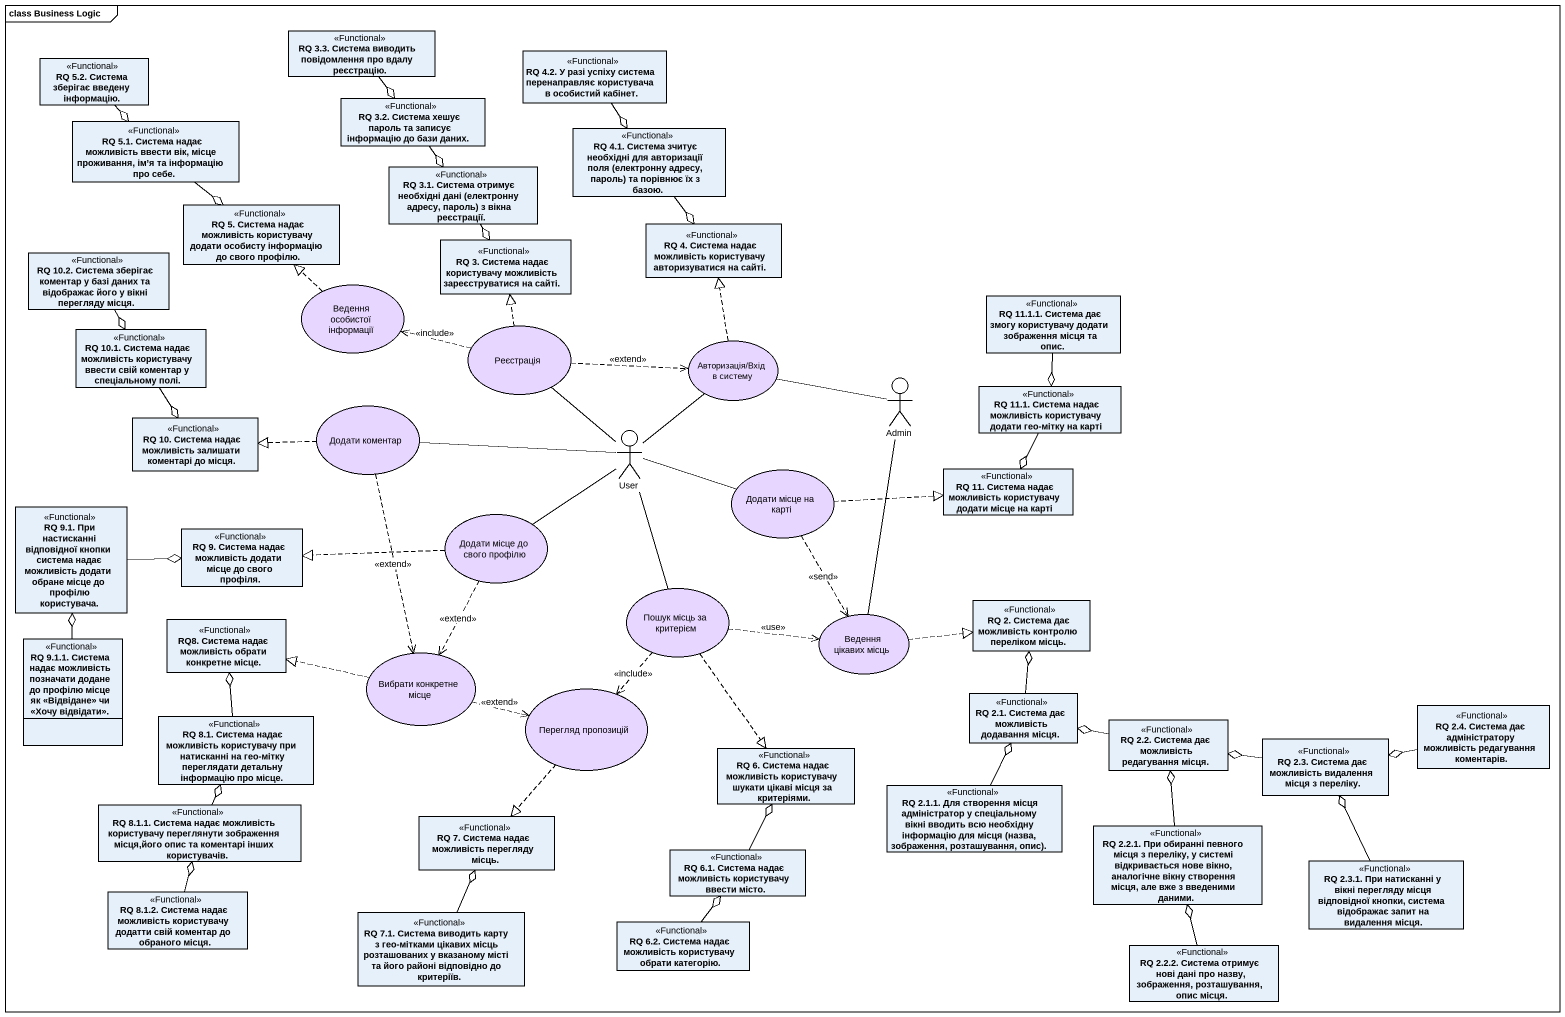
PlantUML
@startuml
mainframe class Business Logic
allowmixing
hide circle
hide empty members
class "RQ 3.3. Система виводить повідомлення про вдалу реєстрацію." as RQ_3_3_Система_виводить <<Functional>>
class "RQ 5.2. Система зберігає введену інформацію." as RQ_5_2_Система_зберігає <<Functional>>
class "RQ 4.2. У разі успіху система перенаправляє користувача в особистий кабінет." as RQ_4_2_У_разі_успіху <<Functional>>
class "RQ 3.2. Система хешує пароль та записує інформацію до бази даних." as RQ_3_2_Система_хешує_пароль <<Functional>>
class "RQ 5.1. Система надає можливість ввести вік, місце проживання, ім’я та інформацію про себе." as RQ_5_1_Система_надає <<Functional>>
class "RQ 4.1. Система зчитує необхідні для авторизації поля (електронну адресу, пароль) та порівнює їх з базою." as RQ_4_1_Система_зчитує <<Functional>>
class "RQ 3.1. Система отримує необхідні дані (електронну адресу, пароль) з вікна реєстрації." as RQ_3_1_Система_отримує <<Functional>>
class "RQ 5. Система надає можливість користувачу додати особисту інформацію до свого профілю." as RQ_5_Система_надає <<Functional>>
class "RQ 4. Cистема надає можливість користувачу авторизуватися на сайті." as RQ_4_Cистема_надає <<Functional>>
class "RQ 10.2. Система зберігає коментар у базі даних та відображає його у вікні перегляду місця." as RQ_10_2_Система_зберігає <<Functional>>
class "RQ 3. Система надає користувачу можливість зареєструватися на сайті." as RQ_3_Система_надає <<Functional>>
usecase "Ведення особистої інформації" as Ведення_особистої_інформації #E7D6FF
class "RQ 11.1.1. Система дає змогу користувачу додати зображення місця та опис." as RQ_11_1_1_Система_дає_змогу <<Functional>>
class "RQ 10.1. Система надає можливість користувачу ввести свій коментар у спеціальному полі." as RQ_10_1_Система_надає <<Functional>>
usecase Реєстрація #E7D6FF
usecase "Авторизація/Вхід в систему" as Авторизація_Вхід_в_систему #E7D6FF
actor Admin
class "RQ 11.1. Система надає можливість користувачу додати гео-мітку на карті" as RQ_11_1_Система_надає <<Functional>>
class "RQ 10. Система надає можливість залишати коментарі до місця." as RQ_10_Система_надає <<Functional>>
usecase "Додати коментар" as Додати_коментар #E7D6FF
actor User
class "RQ 9.1. При настисканні відповідної кнопки система надає можливість додати обране місце до профілю користувача." as RQ_9_1_При_настисканні <<Functional>>
usecase "Додати місце на карті" as Додати_місце_на_карті #E7D6FF
class "RQ 11. Система надає можливість користувачу додати місце на карті" as RQ_11_Система_надає <<Functional>>
class "RQ 9. Система надає можливість додати місце до свого профіля." as RQ_9_Система_надає <<Functional>>
usecase "Додати місце до свого профілю" as Додати_місце_до_свого #E7D6FF
class "RQ8. Система надає можливість обрати конкретне місце." as RQ8_Система_надає <<Functional>>
usecase "Пошук місць за критерієм" as Пошук_місць_за_критерієм #E7D6FF
usecase "Ведення цікавих місць" as Ведення_цікавих_місць #E7D6FF
class "RQ 2. Система дає можливість контролю переліком місць." as RQ_2_Система_дає_можливість <<Functional>>
class "RQ 9.1.1. Система надає можливість позначати додане до профілю місце як <<Відвідане>> чи <<Хочу відвідати>>." as RQ_9_1_1_Система_надає <<Functional>>
usecase "Вибрати конкретне місце" as Вибрати_конкретне_місце #E7D6FF
usecase "Перегляд пропозицій" as Перегляд_пропозицій #E7D6FF
class "RQ 2.1. Система дає можливість додавання місця." as RQ_2_1_Система_дає <<Functional>>
class "RQ 8.1. Система надає можливість користувачу при натисканні на гео-мітку переглядати детальну інформацію про місце." as RQ_8_1_Система_надає <<Functional>>
class "RQ 2.2. Система дає можливість редагування місця." as RQ_2_2_Система_дає <<Functional>>
class "RQ 2.3. Система дає можливість видалення місця з переліку." as RQ_2_3_Система_дає <<Functional>>
class "RQ 2.4. Система дає адміністратору можливість редагування коментарів." as RQ_2_4_Система_дає <<Functional>>
class "RQ 6. Система надає можливість користувачу шукати цікаві місця за критеріями." as RQ_6_Система_надає <<Functional>>
class "RQ 8.1.1. Система надає можливість користувачу переглянути зображення місця,його опис та коментарі інших користувачів." as RQ_8_1_1_Система_надає <<Functional>>
class "RQ 7. Система надає можливість перегляду місць." as RQ_7_Система_надає <<Functional>>
class "RQ 2.1.1. Для створення місця адміністратор у спеціальному вікні вводить всю необхідну інформацію для місця (назва, зображення, розташування, опис)." as RQ_2_1_1_Для_створення <<Functional>>
class "RQ 6.1. Система надає можливість користувачу ввести місто." as RQ_6_1_Система_надає <<Functional>>
class "RQ 2.2.1. При обиранні певного місця з переліку, у системі відкривається нове вікно, аналогічне вікну створення місця, але вже з введеними даними." as RQ_2_2_1_При_обиранні <<Functional>>
class "RQ 8.1.2. Система надає можливість користувачу додатти свій коментар до обраного місця." as RQ_8_1_2_Система_надає <<Functional>>
class "RQ 2.3.1. При натисканні у вікні перегляду місця відповідної кнопки, система відображає запит на видалення місця." as RQ_2_3_1_При_натисканні_у <<Functional>>
class "RQ 7.1. Система виводить карту з гео-мітками цікавих місць розташованих у вказаному місті та його районі відповідно до критеріїв." as RQ_7_1_Система_виводить <<Functional>>
class "RQ 6.2. Система надає можливість користувачу обрати категорію." as RQ_6_2_Система_надає <<Functional>>
class "RQ 2.2.2. Система отримує нові дані про назву, зображення, розташування, опис місця." as RQ_2_2_2_Система_отримує <<Functional>>
RQ_3_3_Система_виводить --o RQ_3_2_Система_хешує_пароль
RQ_5_2_Система_зберігає --o RQ_5_1_Система_надає
RQ_4_2_У_разі_успіху --o RQ_4_1_Система_зчитує
RQ_3_2_Система_хешує_пароль --o RQ_3_1_Система_отримує
RQ_5_1_Система_надає --o RQ_5_Система_надає
RQ_4_1_Система_зчитує --o RQ_4_Cистема_надає
RQ_3_1_Система_отримує --o RQ_3_Система_надає
RQ_10_2_Система_зберігає --o RQ_10_1_Система_надає
Ведення_особистої_інформації .up.|> RQ_5_Система_надає
RQ_11_1_1_Система_дає_змогу --o RQ_11_1_Система_надає
RQ_10_1_Система_надає --o RQ_10_Система_надає
Реєстрація .up.|> RQ_3_Система_надає
Реєстрація .left.> Ведення_особистої_інформації : <<include>>
Реєстрація .right.> Авторизація_Вхід_в_систему : <<extend>>
Авторизація_Вхід_в_систему .up.|> RQ_4_Cистема_надає
Авторизація_Вхід_в_систему -right- Admin
RQ_11_1_Система_надає --o RQ_11_Система_надає
Додати_коментар .left.|> RQ_10_Система_надає
Додати_коментар ..> Вибрати_конкретне_місце : <<extend>>
User -up- Реєстрація
User -up- Авторизація_Вхід_в_систему
User -left- Додати_коментар
User -right- Додати_місце_на_карті
User -left- Додати_місце_до_свого
User -- Пошук_місць_за_критерієм
RQ_9_1_При_настисканні -right-o RQ_9_Система_надає
Додати_місце_на_карті .right.|> RQ_11_Система_надає
Додати_місце_на_карті ..> Ведення_цікавих_місць : <<send>>
Додати_місце_до_свого .left.|> RQ_9_Система_надає
Додати_місце_до_свого ..> Вибрати_конкретне_місце : <<extend>>
Пошук_місць_за_критерієм .right.> Ведення_цікавих_місць : <<use>>
Пошук_місць_за_критерієм ..> Перегляд_пропозицій : <<include>>
Пошук_місць_за_критерієм ..|> RQ_6_Система_надає
Ведення_цікавих_місць -up- Admin
Ведення_цікавих_місць .right.|> RQ_2_Система_дає_можливість
RQ_9_1_1_Система_надає -up-o RQ_9_1_При_настисканні
Вибрати_конкретне_місце .left.|> RQ8_Система_надає
Вибрати_конкретне_місце .right.> Перегляд_пропозицій : <<extend>>
Перегляд_пропозицій ..|> RQ_7_Система_надає
RQ_2_1_Система_дає -up-o RQ_2_Система_дає_можливість
RQ_8_1_Система_надає -up-o RQ8_Система_надає
RQ_2_2_Система_дає -left-o RQ_2_1_Система_дає
RQ_2_3_Система_дає -left-o RQ_2_2_Система_дає
RQ_2_4_Система_дає -left-o RQ_2_3_Система_дає
RQ_8_1_1_Система_надає -up-o RQ_8_1_Система_надає
RQ_2_1_1_Для_створення -up-o RQ_2_1_Система_дає
RQ_6_1_Система_надає -up-o RQ_6_Система_надає
RQ_2_2_1_При_обиранні -up-o RQ_2_2_Система_дає
RQ_8_1_2_Система_надає -up-o RQ_8_1_1_Система_надає
RQ_2_3_1_При_натисканні_у -up-o RQ_2_3_Система_дає
RQ_7_1_Система_виводить -up-o RQ_7_Система_надає
RQ_6_2_Система_надає -up-o RQ_6_1_Система_надає
RQ_2_2_2_Система_отримує -up-o RQ_2_2_1_При_обиранні
@enduml
